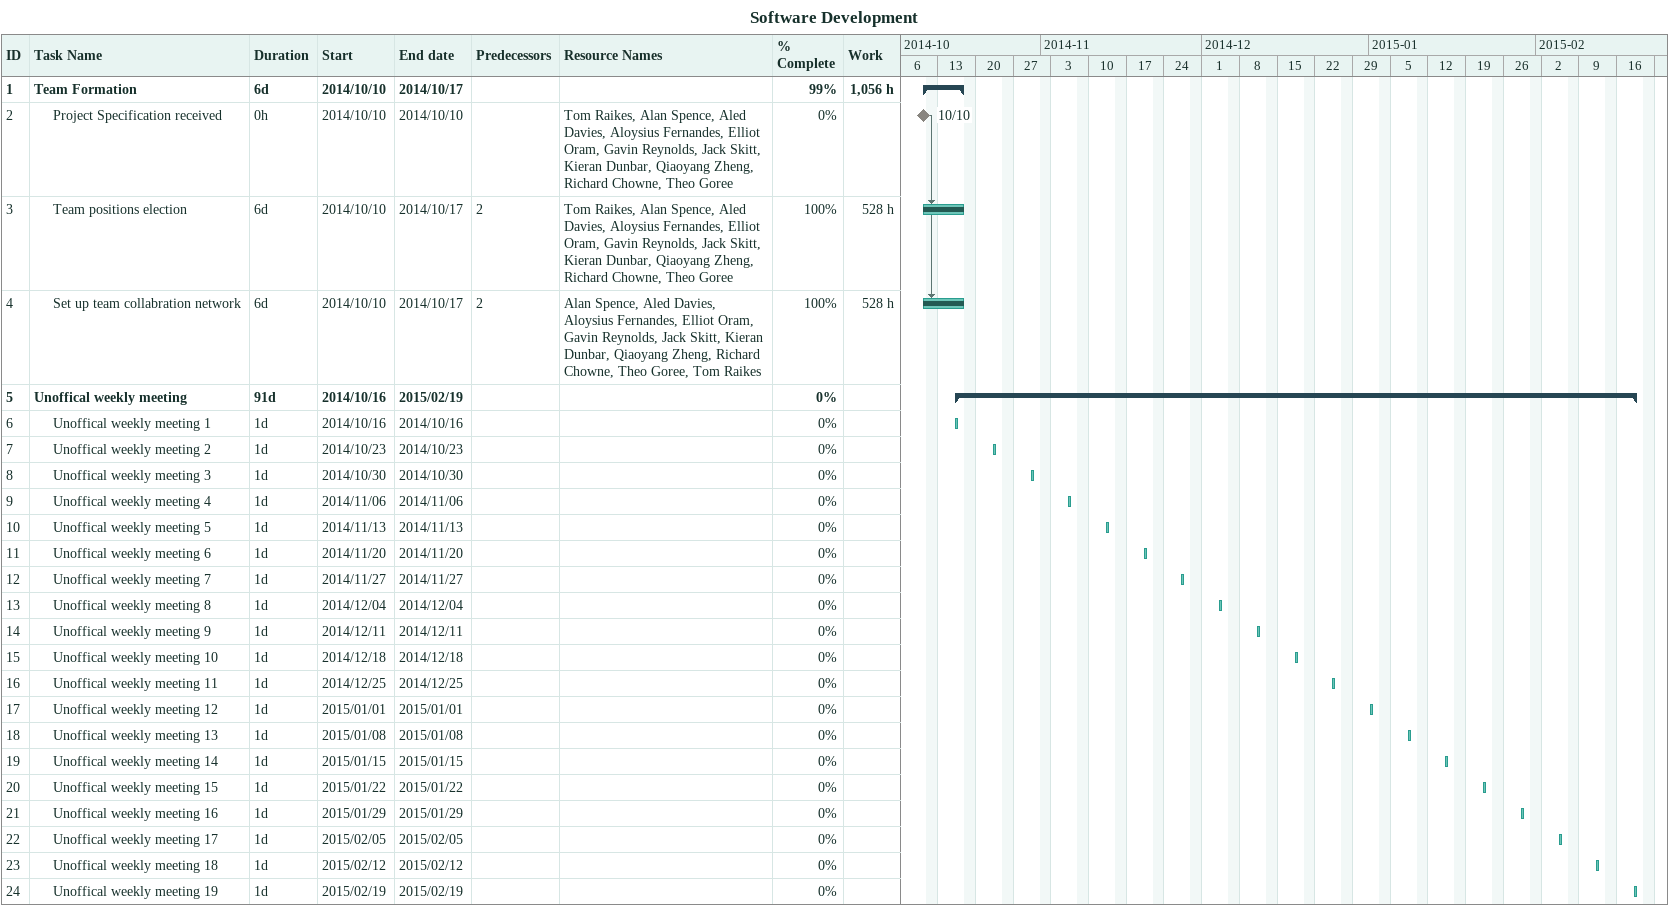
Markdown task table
Software Development

| ID | Level | Task | Duration | Start | Finish | Predecessors | Resources | % complete | Work (h) |
|---|---|---|---|---|---|---|---|---|---|
| 1 | 1 | **Team Formation** | 6d | 2014-10-10 | 2014-10-17 |  |  | 99 | 1056 |
| 2 | 2 | Project Specification received | 0h | 2014-10-10 | 2014-10-10 |  | Tom Raikes, Alan Spence, Aled Davies, Aloysius Fernandes, Elliot Oram, Gavin Reynolds, Jack Skitt, Kieran Dunbar, Qiaoyang Zheng, Richard Chowne, Theo Goree | 0 |  |
| 3 | 2 | Team positions election | 6d | 2014-10-10 | 2014-10-17 | 2 | Tom Raikes, Alan Spence, Aled Davies, Aloysius Fernandes, Elliot Oram, Gavin Reynolds, Jack Skitt, Kieran Dunbar, Qiaoyang Zheng, Richard Chowne, Theo Goree | 100 | 528 |
| 4 | 2 | Set up team collabration network | 6d | 2014-10-10 | 2014-10-17 | 2 | Alan Spence, Aled Davies, Aloysius Fernandes, Elliot Oram, Gavin Reynolds, Jack Skitt, Kieran Dunbar, Qiaoyang Zheng, Richard Chowne, Theo Goree, Tom Raikes | 100 | 528 |
| 5 | 1 | **Unoffical weekly meeting** | 91d | 2014-10-16 | 2015-02-19 |  |  | 0 |  |
| 6 | 2 | Unoffical weekly meeting 1 | 1d | 2014-10-16 | 2014-10-16 |  |  | 0 |  |
| 7 | 2 | Unoffical weekly meeting 2 | 1d | 2014-10-23 | 2014-10-23 |  |  | 0 |  |
| 8 | 2 | Unoffical weekly meeting 3 | 1d | 2014-10-30 | 2014-10-30 |  |  | 0 |  |
| 9 | 2 | Unoffical weekly meeting 4 | 1d | 2014-11-06 | 2014-11-06 |  |  | 0 |  |
| 10 | 2 | Unoffical weekly meeting 5 | 1d | 2014-11-13 | 2014-11-13 |  |  | 0 |  |
| 11 | 2 | Unoffical weekly meeting 6 | 1d | 2014-11-20 | 2014-11-20 |  |  | 0 |  |
| 12 | 2 | Unoffical weekly meeting 7 | 1d | 2014-11-27 | 2014-11-27 |  |  | 0 |  |
| 13 | 2 | Unoffical weekly meeting 8 | 1d | 2014-12-04 | 2014-12-04 |  |  | 0 |  |
| 14 | 2 | Unoffical weekly meeting 9 | 1d | 2014-12-11 | 2014-12-11 |  |  | 0 |  |
| 15 | 2 | Unoffical weekly meeting 10 | 1d | 2014-12-18 | 2014-12-18 |  |  | 0 |  |
| 16 | 2 | Unoffical weekly meeting 11 | 1d | 2014-12-25 | 2014-12-25 |  |  | 0 |  |
| 17 | 2 | Unoffical weekly meeting 12 | 1d | 2015-01-01 | 2015-01-01 |  |  | 0 |  |
| 18 | 2 | Unoffical weekly meeting 13 | 1d | 2015-01-08 | 2015-01-08 |  |  | 0 |  |
| 19 | 2 | Unoffical weekly meeting 14 | 1d | 2015-01-15 | 2015-01-15 |  |  | 0 |  |
| 20 | 2 | Unoffical weekly meeting 15 | 1d | 2015-01-22 | 2015-01-22 |  |  | 0 |  |
| 21 | 2 | Unoffical weekly meeting 16 | 1d | 2015-01-29 | 2015-01-29 |  |  | 0 |  |
| 22 | 2 | Unoffical weekly meeting 17 | 1d | 2015-02-05 | 2015-02-05 |  |  | 0 |  |
| 23 | 2 | Unoffical weekly meeting 18 | 1d | 2015-02-12 | 2015-02-12 |  |  | 0 |  |
| 24 | 2 | Unoffical weekly meeting 19 | 1d | 2015-02-19 | 2015-02-19 |  |  | 0 |  |
